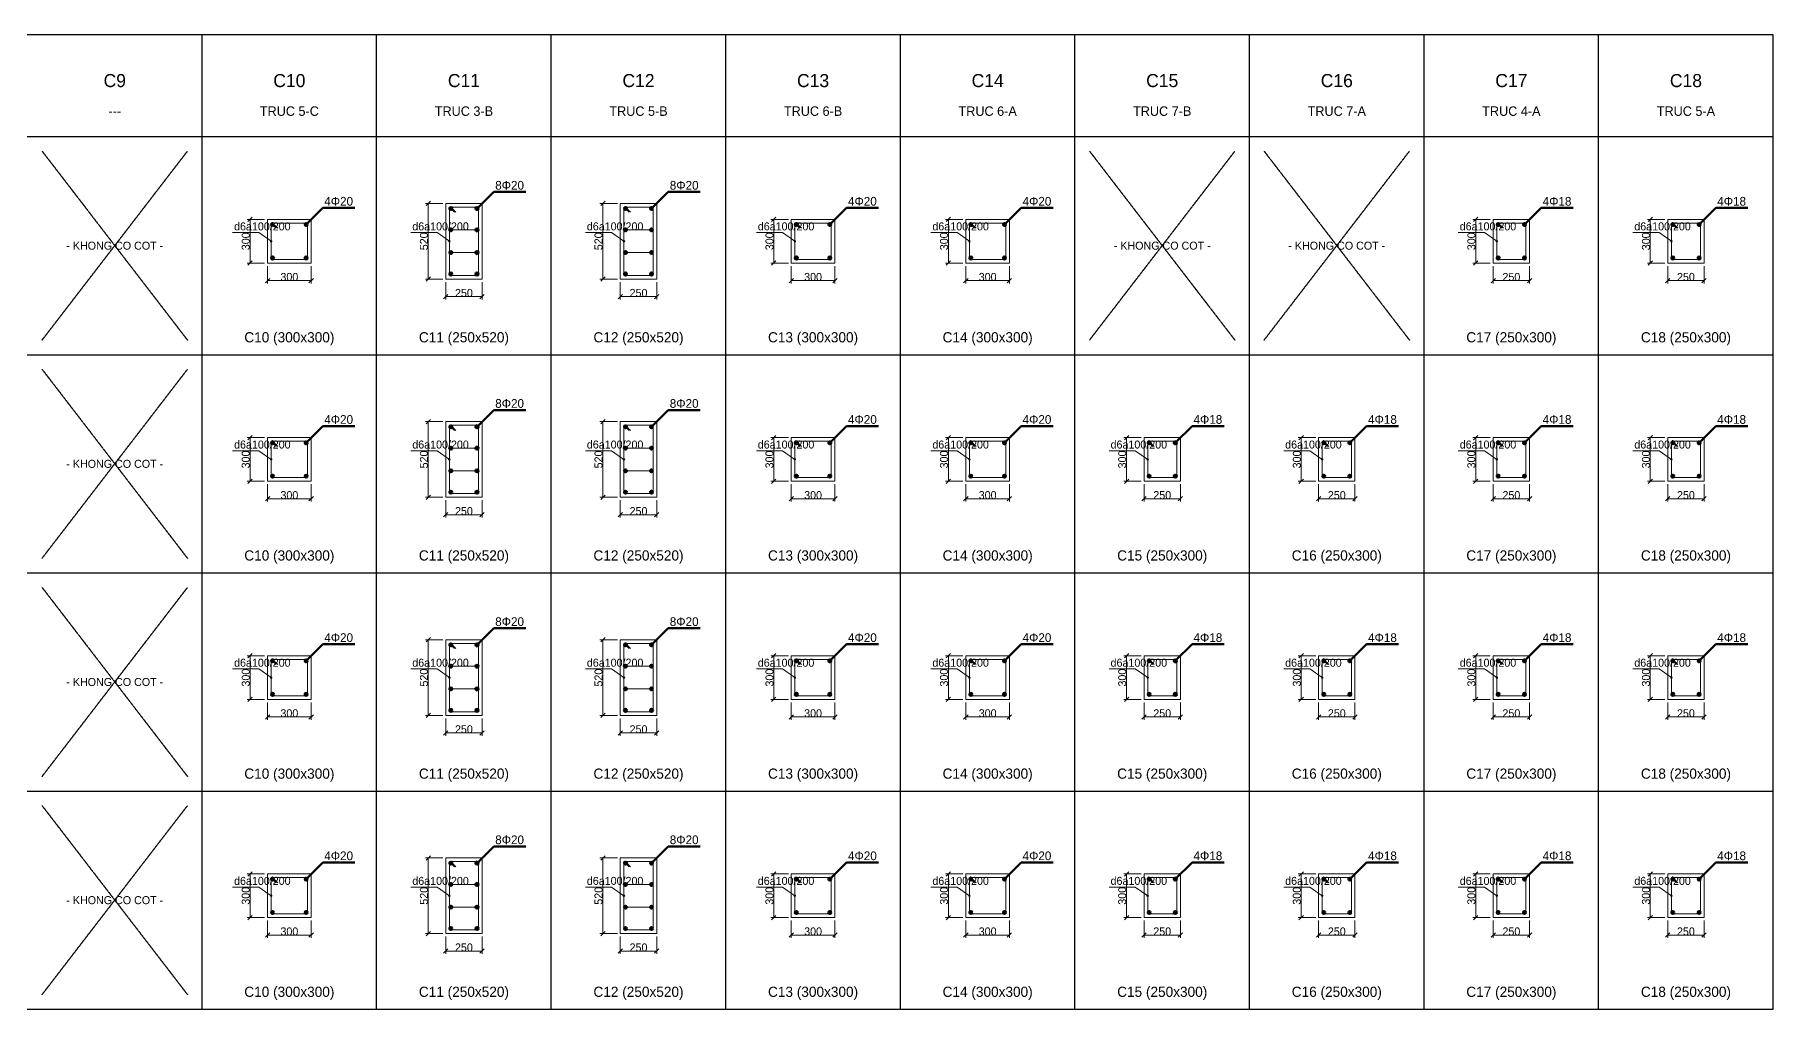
# Model space of a CAD drawing. Header units: metres. Extents: x 0 to 23200, y 0 to 7190.
# Drawn here: x 11250 to 23200, y 0 to 6700 of the extents above; entities that cross this region are included whole.
import ezdxf
from ezdxf.enums import TextEntityAlignment as Align

# ---------------------------------------------------------------- set-up
doc = ezdxf.new("R2010")
doc.units = ezdxf.units.M
doc.linetypes.add('DASHED', pattern=[1.524, 1.27, -0.254])
for name, color, linetype, lineweight in [('BE_TONG', 7, 'Continuous', 15), ('COT_DAI', 4, 'Continuous', 15), ('DIM', 3, 'Continuous', 9), ('KHUNG_GRID', 8, 'Continuous', 25), ('TEXT', 7, 'Continuous', 15), ('THEP_CHU', 1, 'Continuous', 50)]:
    doc.layers.add(name, color=color, linetype=linetype, lineweight=lineweight)

msp = doc.modelspace()

# ---------------------------------------------------------------- hatches: boundary and pattern name
at = {"layer": 'THEP_CHU'}
for points in [[(14100, 5505), (14110, 5515), (14120, 5505), (14110, 5495)], [(14280, 5505), (14290, 5515), (14300, 5505), (14290, 5495)], [(15300, 5505), (15310, 5515), (15320, 5505), (15310, 5495)], [(15480, 5505), (15490, 5515), (15500, 5505), (15490, 5495)], [(12875, 5395), (12885, 5405), (12895, 5395), (12885, 5385)], [(13105, 5395), (13115, 5405), (13125, 5395), (13115, 5385)], [(16475, 5395), (16485, 5405), (16495, 5395), (16485, 5385)], [(16705, 5395), (16715, 5405), (16725, 5395), (16715, 5385)], [(17675, 5395), (17685, 5405), (17695, 5395), (17685, 5385)], [(17905, 5395), (17915, 5405), (17925, 5395), (17915, 5385)], [(21300, 5395), (21310, 5405), (21320, 5395), (21310, 5385)], [(21480, 5395), (21490, 5405), (21500, 5395), (21490, 5385)], [(22500, 5395), (22510, 5405), (22520, 5395), (22510, 5385)], [(22680, 5395), (22690, 5405), (22700, 5395), (22690, 5385)], [(14100, 5358), (14110, 5368), (14120, 5358), (14110, 5348)], [(14280, 5358), (14290, 5368), (14300, 5358), (14290, 5348)], [(15300, 5358), (15310, 5368), (15320, 5358), (15310, 5348)], [(15480, 5358), (15490, 5368), (15500, 5358), (15490, 5348)], [(12875, 5165), (12885, 5175), (12895, 5165), (12885, 5155)], [(13105, 5165), (13115, 5175), (13125, 5165), (13115, 5155)], [(14100, 5202), (14110, 5212), (14120, 5202), (14110, 5192)], [(14280, 5202), (14290, 5212), (14300, 5202), (14290, 5192)], [(15300, 5202), (15310, 5212), (15320, 5202), (15310, 5192)], [(15480, 5202), (15490, 5212), (15500, 5202), (15490, 5192)], [(16475, 5165), (16485, 5175), (16495, 5165), (16485, 5155)], [(16705, 5165), (16715, 5175), (16725, 5165), (16715, 5155)], [(17675, 5165), (17685, 5175), (17695, 5165), (17685, 5155)], [(17905, 5165), (17915, 5175), (17925, 5165), (17915, 5155)], [(21300, 5165), (21310, 5175), (21320, 5165), (21310, 5155)], [(21480, 5165), (21490, 5175), (21500, 5165), (21490, 5155)], [(22500, 5165), (22510, 5175), (22520, 5165), (22510, 5155)], [(22680, 5165), (22690, 5175), (22700, 5165), (22690, 5155)], [(14100, 5055), (14110, 5065), (14120, 5055), (14110, 5045)], [(14280, 5055), (14290, 5065), (14300, 5055), (14290, 5045)], [(15300, 5055), (15310, 5065), (15320, 5055), (15310, 5045)], [(15480, 5055), (15490, 5065), (15500, 5055), (15490, 5045)], [(14100, 4005), (14110, 4015), (14120, 4005), (14110, 3995)], [(14280, 4005), (14290, 4015), (14300, 4005), (14290, 3995)], [(15300, 4005), (15310, 4015), (15320, 4005), (15310, 3995)], [(15480, 4005), (15490, 4015), (15500, 4005), (15490, 3995)], [(12875, 3895), (12885, 3905), (12895, 3895), (12885, 3885)], [(13105, 3895), (13115, 3905), (13125, 3895), (13115, 3885)], [(14100, 3858), (14110, 3868), (14120, 3858), (14110, 3848)], [(14280, 3858), (14290, 3868), (14300, 3858), (14290, 3848)], [(15300, 3858), (15310, 3868), (15320, 3858), (15310, 3848)], [(15480, 3858), (15490, 3868), (15500, 3858), (15490, 3848)], [(16475, 3895), (16485, 3905), (16495, 3895), (16485, 3885)], [(16705, 3895), (16715, 3905), (16725, 3895), (16715, 3885)], [(17675, 3895), (17685, 3905), (17695, 3895), (17685, 3885)], [(17905, 3895), (17915, 3905), (17925, 3895), (17915, 3885)], [(18900, 3895), (18910, 3905), (18920, 3895), (18910, 3885)], [(19080, 3895), (19090, 3905), (19100, 3895), (19090, 3885)], [(20100, 3895), (20110, 3905), (20120, 3895), (20110, 3885)], [(20280, 3895), (20290, 3905), (20300, 3895), (20290, 3885)], [(21300, 3895), (21310, 3905), (21320, 3895), (21310, 3885)], [(21480, 3895), (21490, 3905), (21500, 3895), (21490, 3885)], [(22500, 3895), (22510, 3905), (22520, 3895), (22510, 3885)], [(22680, 3895), (22690, 3905), (22700, 3895), (22690, 3885)], [(14100, 3702), (14110, 3712), (14120, 3702), (14110, 3692)], [(14280, 3702), (14290, 3712), (14300, 3702), (14290, 3692)], [(15300, 3702), (15310, 3712), (15320, 3702), (15310, 3692)], [(15480, 3702), (15490, 3712), (15500, 3702), (15490, 3692)], [(12875, 3665), (12885, 3675), (12895, 3665), (12885, 3655)], [(13105, 3665), (13115, 3675), (13125, 3665), (13115, 3655)], [(16475, 3665), (16485, 3675), (16495, 3665), (16485, 3655)], [(16705, 3665), (16715, 3675), (16725, 3665), (16715, 3655)], [(17675, 3665), (17685, 3675), (17695, 3665), (17685, 3655)], [(17905, 3665), (17915, 3675), (17925, 3665), (17915, 3655)], [(18900, 3665), (18910, 3675), (18920, 3665), (18910, 3655)], [(19080, 3665), (19090, 3675), (19100, 3665), (19090, 3655)], [(20100, 3665), (20110, 3675), (20120, 3665), (20110, 3655)], [(20280, 3665), (20290, 3675), (20300, 3665), (20290, 3655)], [(21300, 3665), (21310, 3675), (21320, 3665), (21310, 3655)], [(21480, 3665), (21490, 3675), (21500, 3665), (21490, 3655)], [(22500, 3665), (22510, 3675), (22520, 3665), (22510, 3655)], [(22680, 3665), (22690, 3675), (22700, 3665), (22690, 3655)], [(14100, 3555), (14110, 3565), (14120, 3555), (14110, 3545)], [(14280, 3555), (14290, 3565), (14300, 3555), (14290, 3545)], [(15300, 3555), (15310, 3565), (15320, 3555), (15310, 3545)], [(15480, 3555), (15490, 3565), (15500, 3555), (15490, 3545)], [(14100, 2505), (14110, 2515), (14120, 2505), (14110, 2495)], [(14280, 2505), (14290, 2515), (14300, 2505), (14290, 2495)], [(15300, 2505), (15310, 2515), (15320, 2505), (15310, 2495)], [(15480, 2505), (15490, 2515), (15500, 2505), (15490, 2495)], [(12875, 2395), (12885, 2405), (12895, 2395), (12885, 2385)], [(13105, 2395), (13115, 2405), (13125, 2395), (13115, 2385)], [(16475, 2395), (16485, 2405), (16495, 2395), (16485, 2385)], [(16705, 2395), (16715, 2405), (16725, 2395), (16715, 2385)], [(17675, 2395), (17685, 2405), (17695, 2395), (17685, 2385)], [(17905, 2395), (17915, 2405), (17925, 2395), (17915, 2385)], [(18900, 2395), (18910, 2405), (18920, 2395), (18910, 2385)], [(19080, 2395), (19090, 2405), (19100, 2395), (19090, 2385)], [(20100, 2395), (20110, 2405), (20120, 2395), (20110, 2385)], [(20280, 2395), (20290, 2405), (20300, 2395), (20290, 2385)], [(21300, 2395), (21310, 2405), (21320, 2395), (21310, 2385)], [(21480, 2395), (21490, 2405), (21500, 2395), (21490, 2385)], [(22500, 2395), (22510, 2405), (22520, 2395), (22510, 2385)], [(22680, 2395), (22690, 2405), (22700, 2395), (22690, 2385)], [(14100, 2358), (14110, 2368), (14120, 2358), (14110, 2348)], [(14280, 2358), (14290, 2368), (14300, 2358), (14290, 2348)], [(15300, 2358), (15310, 2368), (15320, 2358), (15310, 2348)], [(15480, 2358), (15490, 2368), (15500, 2358), (15490, 2348)], [(12875, 2165), (12885, 2175), (12895, 2165), (12885, 2155)], [(13105, 2165), (13115, 2175), (13125, 2165), (13115, 2155)], [(14100, 2202), (14110, 2212), (14120, 2202), (14110, 2192)], [(14280, 2202), (14290, 2212), (14300, 2202), (14290, 2192)], [(15300, 2202), (15310, 2212), (15320, 2202), (15310, 2192)], [(15480, 2202), (15490, 2212), (15500, 2202), (15490, 2192)], [(16475, 2165), (16485, 2175), (16495, 2165), (16485, 2155)], [(16705, 2165), (16715, 2175), (16725, 2165), (16715, 2155)], [(17675, 2165), (17685, 2175), (17695, 2165), (17685, 2155)], [(17905, 2165), (17915, 2175), (17925, 2165), (17915, 2155)], [(18900, 2165), (18910, 2175), (18920, 2165), (18910, 2155)], [(19080, 2165), (19090, 2175), (19100, 2165), (19090, 2155)], [(20100, 2165), (20110, 2175), (20120, 2165), (20110, 2155)], [(20280, 2165), (20290, 2175), (20300, 2165), (20290, 2155)], [(21300, 2165), (21310, 2175), (21320, 2165), (21310, 2155)], [(21480, 2165), (21490, 2175), (21500, 2165), (21490, 2155)], [(22500, 2165), (22510, 2175), (22520, 2165), (22510, 2155)], [(22680, 2165), (22690, 2175), (22700, 2165), (22690, 2155)], [(14100, 2055), (14110, 2065), (14120, 2055), (14110, 2045)], [(14280, 2055), (14290, 2065), (14300, 2055), (14290, 2045)], [(15300, 2055), (15310, 2065), (15320, 2055), (15310, 2045)], [(15480, 2055), (15490, 2065), (15500, 2055), (15490, 2045)], [(14100, 1005), (14110, 1015), (14120, 1005), (14110, 995)], [(14280, 1005), (14290, 1015), (14300, 1005), (14290, 995)], [(15300, 1005), (15310, 1015), (15320, 1005), (15310, 995)], [(15480, 1005), (15490, 1015), (15500, 1005), (15490, 995)], [(12875, 895), (12885, 905), (12895, 895), (12885, 885)], [(13105, 895), (13115, 905), (13125, 895), (13115, 885)], [(14100, 858), (14110, 868), (14120, 858), (14110, 848)], [(14280, 858), (14290, 868), (14300, 858), (14290, 848)], [(15300, 858), (15310, 868), (15320, 858), (15310, 848)], [(15480, 858), (15490, 868), (15500, 858), (15490, 848)], [(16475, 895), (16485, 905), (16495, 895), (16485, 885)], [(16705, 895), (16715, 905), (16725, 895), (16715, 885)], [(17675, 895), (17685, 905), (17695, 895), (17685, 885)], [(17905, 895), (17915, 905), (17925, 895), (17915, 885)], [(18900, 895), (18910, 905), (18920, 895), (18910, 885)], [(19080, 895), (19090, 905), (19100, 895), (19090, 885)], [(20100, 895), (20110, 905), (20120, 895), (20110, 885)], [(20280, 895), (20290, 905), (20300, 895), (20290, 885)], [(21300, 895), (21310, 905), (21320, 895), (21310, 885)], [(21480, 895), (21490, 905), (21500, 895), (21490, 885)], [(22500, 895), (22510, 905), (22520, 895), (22510, 885)], [(22680, 895), (22690, 905), (22700, 895), (22690, 885)], [(12875, 665), (12885, 675), (12895, 665), (12885, 655)], [(13105, 665), (13115, 675), (13125, 665), (13115, 655)], [(14100, 702), (14110, 712), (14120, 702), (14110, 692)], [(14280, 702), (14290, 712), (14300, 702), (14290, 692)], [(15300, 702), (15310, 712), (15320, 702), (15310, 692)], [(15480, 702), (15490, 712), (15500, 702), (15490, 692)], [(16475, 665), (16485, 675), (16495, 665), (16485, 655)], [(16705, 665), (16715, 675), (16725, 665), (16715, 655)], [(17675, 665), (17685, 675), (17695, 665), (17685, 655)], [(17905, 665), (17915, 675), (17925, 665), (17915, 655)], [(18900, 665), (18910, 675), (18920, 665), (18910, 655)], [(19080, 665), (19090, 675), (19100, 665), (19090, 655)], [(20100, 665), (20110, 675), (20120, 665), (20110, 655)], [(20280, 665), (20290, 675), (20300, 665), (20290, 655)], [(21300, 665), (21310, 675), (21320, 665), (21310, 655)], [(21480, 665), (21490, 675), (21500, 665), (21490, 655)], [(22500, 665), (22510, 675), (22520, 665), (22510, 655)], [(22680, 665), (22690, 675), (22700, 665), (22690, 655)], [(14100, 555), (14110, 565), (14120, 555), (14110, 545)], [(14280, 555), (14290, 565), (14300, 555), (14290, 545)], [(15300, 555), (15310, 565), (15320, 555), (15310, 545)], [(15480, 555), (15490, 565), (15500, 555), (15490, 545)]]:
    msp.add_hatch(color=1, dxfattribs=at).paths.add_polyline_path(points)

# ---------------------------------------------------------------- linework, layer by layer
at = {"layer": 'BE_TONG'}
for points in [[(14075, 5020), (14325, 5020), (14325, 5540), (14075, 5540), (14075, 5020)], [(15275, 5020), (15525, 5020), (15525, 5540), (15275, 5540), (15275, 5020)], [(12850, 5130), (13150, 5130), (13150, 5430), (12850, 5430), (12850, 5130)], [(16450, 5130), (16750, 5130), (16750, 5430), (16450, 5430), (16450, 5130)], [(17650, 5130), (17950, 5130), (17950, 5430), (17650, 5430), (17650, 5130)], [(21275, 5130), (21525, 5130), (21525, 5430), (21275, 5430), (21275, 5130)], [(22475, 5130), (22725, 5130), (22725, 5430), (22475, 5430), (22475, 5130)], [(14075, 3520), (14325, 3520), (14325, 4040), (14075, 4040), (14075, 3520)], [(15275, 3520), (15525, 3520), (15525, 4040), (15275, 4040), (15275, 3520)], [(12850, 3630), (13150, 3630), (13150, 3930), (12850, 3930), (12850, 3630)], [(16450, 3630), (16750, 3630), (16750, 3930), (16450, 3930), (16450, 3630)], [(17650, 3630), (17950, 3630), (17950, 3930), (17650, 3930), (17650, 3630)], [(18875, 3630), (19125, 3630), (19125, 3930), (18875, 3930), (18875, 3630)], [(20075, 3630), (20325, 3630), (20325, 3930), (20075, 3930), (20075, 3630)], [(21275, 3630), (21525, 3630), (21525, 3930), (21275, 3930), (21275, 3630)], [(22475, 3630), (22725, 3630), (22725, 3930), (22475, 3930), (22475, 3630)], [(14075, 2020), (14325, 2020), (14325, 2540), (14075, 2540), (14075, 2020)], [(15275, 2020), (15525, 2020), (15525, 2540), (15275, 2540), (15275, 2020)], [(12850, 2130), (13150, 2130), (13150, 2430), (12850, 2430), (12850, 2130)], [(16450, 2130), (16750, 2130), (16750, 2430), (16450, 2430), (16450, 2130)], [(17650, 2130), (17950, 2130), (17950, 2430), (17650, 2430), (17650, 2130)], [(18875, 2130), (19125, 2130), (19125, 2430), (18875, 2430), (18875, 2130)], [(20075, 2130), (20325, 2130), (20325, 2430), (20075, 2430), (20075, 2130)], [(21275, 2130), (21525, 2130), (21525, 2430), (21275, 2430), (21275, 2130)], [(22475, 2130), (22725, 2130), (22725, 2430), (22475, 2430), (22475, 2130)], [(14075, 520), (14325, 520), (14325, 1040), (14075, 1040), (14075, 520)], [(15275, 520), (15525, 520), (15525, 1040), (15275, 1040), (15275, 520)], [(12850, 630), (13150, 630), (13150, 930), (12850, 930), (12850, 630)], [(16450, 630), (16750, 630), (16750, 930), (16450, 930), (16450, 630)], [(17650, 630), (17950, 630), (17950, 930), (17650, 930), (17650, 630)], [(18875, 630), (19125, 630), (19125, 930), (18875, 930), (18875, 630)], [(20075, 630), (20325, 630), (20325, 930), (20075, 930), (20075, 630)], [(21275, 630), (21525, 630), (21525, 930), (21275, 930), (21275, 630)], [(22475, 630), (22725, 630), (22725, 930), (22475, 930), (22475, 630)]]:
    msp.add_lwpolyline(points, dxfattribs=at)
at = {"layer": 'COT_DAI'}
for p, q in [((14100, 5515), (14135, 5480)), ((14110, 5515), (14145, 5480)), ((15300, 5515), (15335, 5480)), ((15310, 5515), (15345, 5480)), ((12875, 5405), (12910, 5370)), ((12885, 5405), (12920, 5370)), ((16475, 5405), (16510, 5370)), ((16485, 5405), (16520, 5370)), ((17675, 5405), (17710, 5370)), ((17685, 5405), (17720, 5370)), ((21300, 5405), (21335, 5370)), ((21310, 5405), (21345, 5370)), ((22500, 5405), (22535, 5370)), ((22510, 5405), (22545, 5370)), ((12790, 5340), (12610, 5340)), ((12875, 5280), (12790, 5340)), ((14015, 5340), (13835, 5340)), ((14100, 5280), (14015, 5340)), ((14100, 5358), (14300, 5358)), ((15215, 5340), (15035, 5340)), ((15300, 5280), (15215, 5340)), ((15300, 5358), (15500, 5358)), ((16390, 5340), (16210, 5340)), ((16475, 5280), (16390, 5340)), ((17590, 5340), (17410, 5340)), ((17675, 5280), (17590, 5340)), ((21215, 5340), (21035, 5340)), ((21300, 5280), (21215, 5340)), ((22415, 5340), (22235, 5340)), ((22500, 5280), (22415, 5340)), ((14100, 5202), (14300, 5202)), ((15300, 5202), (15500, 5202)), ((14100, 4015), (14135, 3980)), ((14110, 4015), (14145, 3980)), ((15300, 4015), (15335, 3980)), ((15310, 4015), (15345, 3980)), ((12790, 3840), (12610, 3840)), ((12875, 3780), (12790, 3840)), ((12875, 3905), (12910, 3870)), ((12885, 3905), (12920, 3870)), ((14015, 3840), (13835, 3840)), ((14100, 3780), (14015, 3840)), ((14100, 3858), (14300, 3858)), ((15215, 3840), (15035, 3840)), ((15300, 3780), (15215, 3840)), ((15300, 3858), (15500, 3858)), ((16390, 3840), (16210, 3840)), ((16475, 3780), (16390, 3840)), ((16475, 3905), (16510, 3870)), ((16485, 3905), (16520, 3870)), ((17590, 3840), (17410, 3840)), ((17675, 3780), (17590, 3840)), ((17675, 3905), (17710, 3870)), ((17685, 3905), (17720, 3870)), ((18815, 3840), (18635, 3840)), ((18900, 3780), (18815, 3840)), ((18900, 3905), (18935, 3870)), ((18910, 3905), (18945, 3870)), ((20015, 3840), (19835, 3840)), ((20100, 3780), (20015, 3840)), ((20100, 3905), (20135, 3870)), ((20110, 3905), (20145, 3870)), ((21215, 3840), (21035, 3840)), ((21300, 3780), (21215, 3840)), ((21300, 3905), (21335, 3870)), ((21310, 3905), (21345, 3870)), ((22415, 3840), (22235, 3840)), ((22500, 3780), (22415, 3840)), ((22500, 3905), (22535, 3870)), ((22510, 3905), (22545, 3870)), ((14100, 3702), (14300, 3702)), ((15300, 3702), (15500, 3702)), ((14100, 2515), (14135, 2480)), ((14110, 2515), (14145, 2480)), ((15300, 2515), (15335, 2480)), ((15310, 2515), (15345, 2480)), ((12875, 2405), (12910, 2370)), ((12885, 2405), (12920, 2370)), ((16475, 2405), (16510, 2370)), ((16485, 2405), (16520, 2370)), ((17675, 2405), (17710, 2370)), ((17685, 2405), (17720, 2370)), ((18900, 2405), (18935, 2370)), ((18910, 2405), (18945, 2370)), ((20100, 2405), (20135, 2370)), ((20110, 2405), (20145, 2370)), ((21300, 2405), (21335, 2370)), ((21310, 2405), (21345, 2370)), ((22500, 2405), (22535, 2370)), ((22510, 2405), (22545, 2370)), ((12790, 2340), (12610, 2340)), ((12875, 2280), (12790, 2340)), ((14015, 2340), (13835, 2340)), ((14100, 2280), (14015, 2340)), ((14100, 2358), (14300, 2358)), ((15215, 2340), (15035, 2340)), ((15300, 2280), (15215, 2340)), ((15300, 2358), (15500, 2358)), ((16390, 2340), (16210, 2340)), ((16475, 2280), (16390, 2340)), ((17590, 2340), (17410, 2340)), ((17675, 2280), (17590, 2340)), ((18815, 2340), (18635, 2340)), ((18900, 2280), (18815, 2340)), ((20015, 2340), (19835, 2340)), ((20100, 2280), (20015, 2340)), ((21215, 2340), (21035, 2340)), ((21300, 2280), (21215, 2340)), ((22415, 2340), (22235, 2340)), ((22500, 2280), (22415, 2340)), ((14100, 2202), (14300, 2202)), ((15300, 2202), (15500, 2202)), ((14100, 1015), (14135, 980)), ((14110, 1015), (14145, 980)), ((15300, 1015), (15335, 980)), ((15310, 1015), (15345, 980)), ((12790, 840), (12610, 840)), ((12875, 780), (12790, 840)), ((12875, 905), (12910, 870)), ((12885, 905), (12920, 870)), ((14015, 840), (13835, 840)), ((14100, 780), (14015, 840)), ((14100, 858), (14300, 858)), ((15215, 840), (15035, 840)), ((15300, 780), (15215, 840)), ((15300, 858), (15500, 858)), ((16390, 840), (16210, 840)), ((16475, 780), (16390, 840)), ((16475, 905), (16510, 870)), ((16485, 905), (16520, 870)), ((17590, 840), (17410, 840)), ((17675, 780), (17590, 840)), ((17675, 905), (17710, 870)), ((17685, 905), (17720, 870)), ((18815, 840), (18635, 840)), ((18900, 780), (18815, 840)), ((18900, 905), (18935, 870)), ((18910, 905), (18945, 870)), ((20015, 840), (19835, 840)), ((20100, 780), (20015, 840)), ((20100, 905), (20135, 870)), ((20110, 905), (20145, 870)), ((21215, 840), (21035, 840)), ((21300, 780), (21215, 840)), ((21300, 905), (21335, 870)), ((21310, 905), (21345, 870)), ((22415, 840), (22235, 840)), ((22500, 780), (22415, 840)), ((22500, 905), (22535, 870)), ((22510, 905), (22545, 870)), ((14100, 702), (14300, 702)), ((15300, 702), (15500, 702))]:
    msp.add_line(p, q, dxfattribs=at)
for points in [[(14100, 5045), (14300, 5045), (14300, 5515), (14100, 5515), (14100, 5045)], [(15300, 5045), (15500, 5045), (15500, 5515), (15300, 5515), (15300, 5045)], [(12875, 5155), (13125, 5155), (13125, 5405), (12875, 5405), (12875, 5155)], [(16475, 5155), (16725, 5155), (16725, 5405), (16475, 5405), (16475, 5155)], [(17675, 5155), (17925, 5155), (17925, 5405), (17675, 5405), (17675, 5155)], [(21300, 5155), (21500, 5155), (21500, 5405), (21300, 5405), (21300, 5155)], [(22500, 5155), (22700, 5155), (22700, 5405), (22500, 5405), (22500, 5155)], [(14100, 3545), (14300, 3545), (14300, 4015), (14100, 4015), (14100, 3545)], [(15300, 3545), (15500, 3545), (15500, 4015), (15300, 4015), (15300, 3545)], [(12875, 3655), (13125, 3655), (13125, 3905), (12875, 3905), (12875, 3655)], [(16475, 3655), (16725, 3655), (16725, 3905), (16475, 3905), (16475, 3655)], [(17675, 3655), (17925, 3655), (17925, 3905), (17675, 3905), (17675, 3655)], [(18900, 3655), (19100, 3655), (19100, 3905), (18900, 3905), (18900, 3655)], [(20100, 3655), (20300, 3655), (20300, 3905), (20100, 3905), (20100, 3655)], [(21300, 3655), (21500, 3655), (21500, 3905), (21300, 3905), (21300, 3655)], [(22500, 3655), (22700, 3655), (22700, 3905), (22500, 3905), (22500, 3655)], [(14100, 2045), (14300, 2045), (14300, 2515), (14100, 2515), (14100, 2045)], [(15300, 2045), (15500, 2045), (15500, 2515), (15300, 2515), (15300, 2045)], [(12875, 2155), (13125, 2155), (13125, 2405), (12875, 2405), (12875, 2155)], [(16475, 2155), (16725, 2155), (16725, 2405), (16475, 2405), (16475, 2155)], [(17675, 2155), (17925, 2155), (17925, 2405), (17675, 2405), (17675, 2155)], [(18900, 2155), (19100, 2155), (19100, 2405), (18900, 2405), (18900, 2155)], [(20100, 2155), (20300, 2155), (20300, 2405), (20100, 2405), (20100, 2155)], [(21300, 2155), (21500, 2155), (21500, 2405), (21300, 2405), (21300, 2155)], [(22500, 2155), (22700, 2155), (22700, 2405), (22500, 2405), (22500, 2155)], [(14100, 545), (14300, 545), (14300, 1015), (14100, 1015), (14100, 545)], [(15300, 545), (15500, 545), (15500, 1015), (15300, 1015), (15300, 545)], [(12875, 655), (13125, 655), (13125, 905), (12875, 905), (12875, 655)], [(16475, 655), (16725, 655), (16725, 905), (16475, 905), (16475, 655)], [(17675, 655), (17925, 655), (17925, 905), (17675, 905), (17675, 655)], [(18900, 655), (19100, 655), (19100, 905), (18900, 905), (18900, 655)], [(20100, 655), (20300, 655), (20300, 905), (20100, 905), (20100, 655)], [(21300, 655), (21500, 655), (21500, 905), (21300, 905), (21300, 655)], [(22500, 655), (22700, 655), (22700, 905), (22500, 905), (22500, 655)]]:
    msp.add_lwpolyline(points, dxfattribs=at)
for centre in [(12875, 5280), (14100, 5280), (15300, 5280), (16475, 5280), (17675, 5280), (21300, 5280), (22500, 5280), (12875, 3780), (14100, 3780), (15300, 3780), (16475, 3780), (17675, 3780), (18900, 3780), (20100, 3780), (21300, 3780), (22500, 3780), (12875, 2280), (14100, 2280), (15300, 2280), (16475, 2280), (17675, 2280), (18900, 2280), (20100, 2280), (21300, 2280), (22500, 2280), (12875, 780), (14100, 780), (15300, 780), (16475, 780), (17675, 780), (18900, 780), (20100, 780), (21300, 780), (22500, 780)]:
    msp.add_circle(centre, 5, dxfattribs=at)
at = {"layer": 'DIM'}
for p, q in [((14055, 5540), (13935, 5540)), ((13940, 5525), (13970, 5555)), ((13955, 5020), (13955, 5540)), ((15255, 5540), (15135, 5540)), ((15140, 5525), (15170, 5555)), ((15155, 5020), (15155, 5540)), ((12830, 5430), (12710, 5430)), ((12715, 5415), (12745, 5445)), ((12730, 5130), (12730, 5430)), ((16430, 5430), (16310, 5430)), ((16315, 5415), (16345, 5445)), ((16330, 5130), (16330, 5430)), ((17630, 5430), (17510, 5430)), ((17515, 5415), (17545, 5445)), ((17530, 5130), (17530, 5430)), ((21255, 5430), (21135, 5430)), ((21140, 5415), (21170, 5445)), ((21155, 5130), (21155, 5430)), ((22455, 5430), (22335, 5430)), ((22340, 5415), (22370, 5445)), ((22355, 5130), (22355, 5430)), ((12715, 5115), (12745, 5145)), ((16315, 5115), (16345, 5145)), ((17515, 5115), (17545, 5145)), ((21140, 5115), (21170, 5145)), ((22340, 5115), (22370, 5145)), ((12830, 5130), (12710, 5130)), ((12835, 4995), (12865, 5025)), ((12850, 5110), (12850, 4990)), ((13135, 4995), (13165, 5025)), ((13150, 5110), (13150, 4990)), ((14055, 5020), (13935, 5020)), ((13940, 5005), (13970, 5035)), ((15255, 5020), (15135, 5020)), ((15140, 5005), (15170, 5035)), ((16430, 5130), (16310, 5130)), ((16435, 4995), (16465, 5025)), ((16450, 5110), (16450, 4990)), ((16735, 4995), (16765, 5025)), ((16750, 5110), (16750, 4990)), ((17630, 5130), (17510, 5130)), ((17635, 4995), (17665, 5025)), ((17650, 5110), (17650, 4990)), ((17935, 4995), (17965, 5025)), ((17950, 5110), (17950, 4990)), ((21255, 5130), (21135, 5130)), ((21260, 4995), (21290, 5025)), ((21275, 5110), (21275, 4990)), ((21510, 4995), (21540, 5025)), ((21525, 5110), (21525, 4990)), ((22455, 5130), (22335, 5130)), ((22460, 4995), (22490, 5025)), ((22475, 5110), (22475, 4990)), ((22710, 4995), (22740, 5025)), ((22725, 5110), (22725, 4990)), ((12850, 5010), (13150, 5010)), ((14060, 4885), (14090, 4915)), ((14075, 5000), (14075, 4880)), ((14075, 4900), (14325, 4900)), ((14310, 4885), (14340, 4915)), ((14325, 5000), (14325, 4880)), ((15260, 4885), (15290, 4915)), ((15275, 5000), (15275, 4880)), ((15275, 4900), (15525, 4900)), ((15510, 4885), (15540, 4915)), ((15525, 5000), (15525, 4880)), ((16450, 5010), (16750, 5010)), ((17650, 5010), (17950, 5010)), ((21275, 5010), (21525, 5010)), ((22475, 5010), (22725, 5010)), ((12715, 3915), (12745, 3945)), ((14055, 4040), (13935, 4040)), ((13940, 4025), (13970, 4055)), ((13955, 3520), (13955, 4040)), ((15255, 4040), (15135, 4040)), ((15140, 4025), (15170, 4055)), ((15155, 3520), (15155, 4040)), ((16315, 3915), (16345, 3945)), ((17515, 3915), (17545, 3945)), ((18740, 3915), (18770, 3945)), ((19940, 3915), (19970, 3945)), ((21140, 3915), (21170, 3945)), ((22340, 3915), (22370, 3945)), ((12830, 3930), (12710, 3930)), ((12730, 3630), (12730, 3930)), ((16430, 3930), (16310, 3930)), ((16330, 3630), (16330, 3930)), ((17630, 3930), (17510, 3930)), ((17530, 3630), (17530, 3930)), ((18855, 3930), (18735, 3930)), ((18755, 3630), (18755, 3930)), ((20055, 3930), (19935, 3930)), ((19955, 3630), (19955, 3930)), ((21255, 3930), (21135, 3930)), ((21155, 3630), (21155, 3930)), ((22455, 3930), (22335, 3930)), ((22355, 3630), (22355, 3930)), ((12830, 3630), (12710, 3630)), ((12715, 3615), (12745, 3645)), ((12850, 3610), (12850, 3490)), ((13150, 3610), (13150, 3490)), ((16430, 3630), (16310, 3630)), ((16315, 3615), (16345, 3645)), ((16450, 3610), (16450, 3490)), ((16750, 3610), (16750, 3490)), ((17630, 3630), (17510, 3630)), ((17515, 3615), (17545, 3645)), ((17650, 3610), (17650, 3490)), ((17950, 3610), (17950, 3490)), ((18855, 3630), (18735, 3630)), ((18740, 3615), (18770, 3645)), ((18875, 3610), (18875, 3490)), ((19125, 3610), (19125, 3490)), ((20055, 3630), (19935, 3630)), ((19940, 3615), (19970, 3645)), ((20075, 3610), (20075, 3490)), ((20325, 3610), (20325, 3490)), ((21255, 3630), (21135, 3630)), ((21140, 3615), (21170, 3645)), ((21275, 3610), (21275, 3490)), ((21525, 3610), (21525, 3490)), ((22455, 3630), (22335, 3630)), ((22340, 3615), (22370, 3645)), ((22475, 3610), (22475, 3490)), ((22725, 3610), (22725, 3490)), ((12835, 3495), (12865, 3525)), ((12850, 3510), (13150, 3510)), ((13135, 3495), (13165, 3525)), ((14055, 3520), (13935, 3520)), ((13940, 3505), (13970, 3535)), ((14075, 3500), (14075, 3380)), ((14325, 3500), (14325, 3380)), ((15255, 3520), (15135, 3520)), ((15140, 3505), (15170, 3535)), ((15275, 3500), (15275, 3380)), ((15525, 3500), (15525, 3380)), ((16435, 3495), (16465, 3525)), ((16450, 3510), (16750, 3510)), ((16735, 3495), (16765, 3525)), ((17635, 3495), (17665, 3525)), ((17650, 3510), (17950, 3510)), ((17935, 3495), (17965, 3525)), ((18860, 3495), (18890, 3525)), ((18875, 3510), (19125, 3510)), ((19110, 3495), (19140, 3525)), ((20060, 3495), (20090, 3525)), ((20075, 3510), (20325, 3510)), ((20310, 3495), (20340, 3525)), ((21260, 3495), (21290, 3525)), ((21275, 3510), (21525, 3510)), ((21510, 3495), (21540, 3525)), ((22460, 3495), (22490, 3525)), ((22475, 3510), (22725, 3510)), ((22710, 3495), (22740, 3525)), ((14060, 3385), (14090, 3415)), ((14075, 3400), (14325, 3400)), ((14310, 3385), (14340, 3415)), ((15260, 3385), (15290, 3415)), ((15275, 3400), (15525, 3400)), ((15510, 3385), (15540, 3415)), ((14055, 2540), (13935, 2540)), ((13940, 2525), (13970, 2555)), ((13955, 2020), (13955, 2540)), ((15255, 2540), (15135, 2540)), ((15140, 2525), (15170, 2555)), ((15155, 2020), (15155, 2540)), ((12830, 2430), (12710, 2430)), ((12715, 2415), (12745, 2445)), ((12730, 2130), (12730, 2430)), ((16430, 2430), (16310, 2430)), ((16315, 2415), (16345, 2445)), ((16330, 2130), (16330, 2430)), ((17630, 2430), (17510, 2430)), ((17515, 2415), (17545, 2445)), ((17530, 2130), (17530, 2430)), ((18855, 2430), (18735, 2430)), ((18740, 2415), (18770, 2445)), ((18755, 2130), (18755, 2430)), ((20055, 2430), (19935, 2430)), ((19940, 2415), (19970, 2445)), ((19955, 2130), (19955, 2430)), ((21255, 2430), (21135, 2430)), ((21140, 2415), (21170, 2445)), ((21155, 2130), (21155, 2430)), ((22455, 2430), (22335, 2430)), ((22340, 2415), (22370, 2445)), ((22355, 2130), (22355, 2430)), ((12830, 2130), (12710, 2130)), ((12715, 2115), (12745, 2145)), ((12850, 2110), (12850, 1990)), ((13150, 2110), (13150, 1990)), ((13940, 2005), (13970, 2035)), ((15140, 2005), (15170, 2035)), ((16430, 2130), (16310, 2130)), ((16315, 2115), (16345, 2145)), ((16450, 2110), (16450, 1990)), ((16750, 2110), (16750, 1990)), ((17630, 2130), (17510, 2130)), ((17515, 2115), (17545, 2145)), ((17650, 2110), (17650, 1990)), ((17950, 2110), (17950, 1990)), ((18855, 2130), (18735, 2130)), ((18740, 2115), (18770, 2145)), ((18875, 2110), (18875, 1990)), ((19125, 2110), (19125, 1990)), ((20055, 2130), (19935, 2130)), ((19940, 2115), (19970, 2145)), ((20075, 2110), (20075, 1990)), ((20325, 2110), (20325, 1990)), ((21255, 2130), (21135, 2130)), ((21140, 2115), (21170, 2145)), ((21275, 2110), (21275, 1990)), ((21525, 2110), (21525, 1990)), ((22455, 2130), (22335, 2130)), ((22340, 2115), (22370, 2145)), ((22475, 2110), (22475, 1990)), ((22725, 2110), (22725, 1990)), ((12835, 1995), (12865, 2025)), ((12850, 2010), (13150, 2010)), ((13135, 1995), (13165, 2025)), ((14055, 2020), (13935, 2020)), ((14060, 1885), (14090, 1915)), ((14075, 2000), (14075, 1880)), ((14310, 1885), (14340, 1915)), ((14325, 2000), (14325, 1880)), ((15255, 2020), (15135, 2020)), ((15260, 1885), (15290, 1915)), ((15275, 2000), (15275, 1880)), ((15510, 1885), (15540, 1915)), ((15525, 2000), (15525, 1880)), ((16435, 1995), (16465, 2025)), ((16450, 2010), (16750, 2010)), ((16735, 1995), (16765, 2025)), ((17635, 1995), (17665, 2025)), ((17650, 2010), (17950, 2010)), ((17935, 1995), (17965, 2025)), ((18860, 1995), (18890, 2025)), ((18875, 2010), (19125, 2010)), ((19110, 1995), (19140, 2025)), ((20060, 1995), (20090, 2025)), ((20075, 2010), (20325, 2010)), ((20310, 1995), (20340, 2025)), ((21260, 1995), (21290, 2025)), ((21275, 2010), (21525, 2010)), ((21510, 1995), (21540, 2025)), ((22460, 1995), (22490, 2025)), ((22475, 2010), (22725, 2010)), ((22710, 1995), (22740, 2025)), ((14075, 1900), (14325, 1900)), ((15275, 1900), (15525, 1900)), ((14055, 1040), (13935, 1040)), ((13940, 1025), (13970, 1055)), ((13955, 520), (13955, 1040)), ((15255, 1040), (15135, 1040)), ((15140, 1025), (15170, 1055)), ((15155, 520), (15155, 1040)), ((12830, 930), (12710, 930)), ((12715, 915), (12745, 945)), ((12730, 630), (12730, 930)), ((16430, 930), (16310, 930)), ((16315, 915), (16345, 945)), ((16330, 630), (16330, 930)), ((17630, 930), (17510, 930)), ((17515, 915), (17545, 945)), ((17530, 630), (17530, 930)), ((18855, 930), (18735, 930)), ((18740, 915), (18770, 945)), ((18755, 630), (18755, 930)), ((20055, 930), (19935, 930)), ((19940, 915), (19970, 945)), ((19955, 630), (19955, 930)), ((21255, 930), (21135, 930)), ((21140, 915), (21170, 945)), ((21155, 630), (21155, 930)), ((22455, 930), (22335, 930)), ((22340, 915), (22370, 945)), ((22355, 630), (22355, 930)), ((12830, 630), (12710, 630)), ((12715, 615), (12745, 645)), ((12850, 610), (12850, 490)), ((13150, 610), (13150, 490)), ((16430, 630), (16310, 630)), ((16315, 615), (16345, 645)), ((16450, 610), (16450, 490)), ((16750, 610), (16750, 490)), ((17630, 630), (17510, 630)), ((17515, 615), (17545, 645)), ((17650, 610), (17650, 490)), ((17950, 610), (17950, 490)), ((18855, 630), (18735, 630)), ((18740, 615), (18770, 645)), ((18875, 610), (18875, 490)), ((19125, 610), (19125, 490)), ((20055, 630), (19935, 630)), ((19940, 615), (19970, 645)), ((20075, 610), (20075, 490)), ((20325, 610), (20325, 490)), ((21255, 630), (21135, 630)), ((21140, 615), (21170, 645)), ((21275, 610), (21275, 490)), ((21525, 610), (21525, 490)), ((22455, 630), (22335, 630)), ((22340, 615), (22370, 645)), ((22475, 610), (22475, 490)), ((22725, 610), (22725, 490)), ((12835, 495), (12865, 525)), ((12850, 510), (13150, 510)), ((13135, 495), (13165, 525)), ((14055, 520), (13935, 520)), ((13940, 505), (13970, 535)), ((14075, 500), (14075, 380)), ((14325, 500), (14325, 380)), ((15255, 520), (15135, 520)), ((15140, 505), (15170, 535)), ((15275, 500), (15275, 380)), ((15525, 500), (15525, 380)), ((16435, 495), (16465, 525)), ((16450, 510), (16750, 510)), ((16735, 495), (16765, 525)), ((17635, 495), (17665, 525)), ((17650, 510), (17950, 510)), ((17935, 495), (17965, 525)), ((18860, 495), (18890, 525)), ((18875, 510), (19125, 510)), ((19110, 495), (19140, 525)), ((20060, 495), (20090, 525)), ((20075, 510), (20325, 510)), ((20310, 495), (20340, 525)), ((21260, 495), (21290, 525)), ((21275, 510), (21525, 510)), ((21510, 495), (21540, 525)), ((22460, 495), (22490, 525)), ((22475, 510), (22725, 510)), ((22710, 495), (22740, 525)), ((14060, 385), (14090, 415)), ((14075, 400), (14325, 400)), ((14310, 385), (14340, 415)), ((15260, 385), (15290, 415)), ((15275, 400), (15525, 400)), ((15510, 385), (15540, 415))]:
    msp.add_line(p, q, dxfattribs=at)
at = {"layer": 'KHUNG_GRID'}
for p, q in [((12400, 0), (12400, 6700)), ((13600, 0), (13600, 6700)), ((14800, 0), (14800, 6700)), ((16000, 0), (16000, 6700)), ((17200, 0), (17200, 6700)), ((18400, 0), (18400, 6700)), ((19600, 0), (19600, 6700)), ((20800, 0), (20800, 6700)), ((22000, 0), (22000, 6700)), ((0, 6000), (23200, 6000)), ((0, 4500), (23200, 4500)), ((0, 3000), (23200, 3000)), ((0, 1500), (23200, 1500))]:
    msp.add_line(p, q, dxfattribs=at)
at = {"layer": 'KHUNG_GRID', "linetype": 'DASHED'}
for p, q in [((11300, 4600), (12300, 5900)), ((11300, 5900), (12300, 4600)), ((18500, 4600), (19500, 5900)), ((18500, 5900), (19500, 4600)), ((19700, 4600), (20700, 5900)), ((19700, 5900), (20700, 4600)), ((11300, 3100), (12300, 4400)), ((11300, 4400), (12300, 3100)), ((11300, 1600), (12300, 2900)), ((11300, 2900), (12300, 1600)), ((11300, 100), (12300, 1400)), ((11300, 1400), (12300, 100))]:
    msp.add_line(p, q, dxfattribs=at)
at = {"layer": 'KHUNG_GRID'}
msp.add_lwpolyline([(0, 0), (23200, 0), (23200, 6700), (0, 6700), (0, 0)], dxfattribs=at)
at = {"layer": 'THEP_CHU'}
for p, q in [((14290, 5505), (14405, 5620)), ((14405, 5620), (14625, 5620)), ((15490, 5505), (15605, 5620)), ((15605, 5620), (15825, 5620)), ((13115, 5395), (13230, 5510)), ((13230, 5510), (13450, 5510)), ((16715, 5395), (16830, 5510)), ((16830, 5510), (17050, 5510)), ((17915, 5395), (18030, 5510)), ((18030, 5510), (18250, 5510)), ((21490, 5395), (21605, 5510)), ((21605, 5510), (21825, 5510)), ((22690, 5395), (22805, 5510)), ((22805, 5510), (23025, 5510)), ((14290, 4005), (14405, 4120)), ((14405, 4120), (14625, 4120)), ((15490, 4005), (15605, 4120)), ((15605, 4120), (15825, 4120)), ((13115, 3895), (13230, 4010)), ((13230, 4010), (13450, 4010)), ((16715, 3895), (16830, 4010)), ((16830, 4010), (17050, 4010)), ((17915, 3895), (18030, 4010)), ((18030, 4010), (18250, 4010)), ((19090, 3895), (19205, 4010)), ((19205, 4010), (19425, 4010)), ((20290, 3895), (20405, 4010)), ((20405, 4010), (20625, 4010)), ((21490, 3895), (21605, 4010)), ((21605, 4010), (21825, 4010)), ((22690, 3895), (22805, 4010)), ((22805, 4010), (23025, 4010)), ((13115, 2395), (13230, 2510)), ((13230, 2510), (13450, 2510)), ((14290, 2505), (14405, 2620)), ((14405, 2620), (14625, 2620)), ((15490, 2505), (15605, 2620)), ((15605, 2620), (15825, 2620)), ((16715, 2395), (16830, 2510)), ((16830, 2510), (17050, 2510)), ((17915, 2395), (18030, 2510)), ((18030, 2510), (18250, 2510)), ((19090, 2395), (19205, 2510)), ((19205, 2510), (19425, 2510)), ((20290, 2395), (20405, 2510)), ((20405, 2510), (20625, 2510)), ((21490, 2395), (21605, 2510)), ((21605, 2510), (21825, 2510)), ((22690, 2395), (22805, 2510)), ((22805, 2510), (23025, 2510)), ((14290, 1005), (14405, 1120)), ((14405, 1120), (14625, 1120)), ((15490, 1005), (15605, 1120)), ((15605, 1120), (15825, 1120)), ((13115, 895), (13230, 1010)), ((13230, 1010), (13450, 1010)), ((16715, 895), (16830, 1010)), ((16830, 1010), (17050, 1010)), ((17915, 895), (18030, 1010)), ((18030, 1010), (18250, 1010)), ((19090, 895), (19205, 1010)), ((19205, 1010), (19425, 1010)), ((20290, 895), (20405, 1010)), ((20405, 1010), (20625, 1010)), ((21490, 895), (21605, 1010)), ((21605, 1010), (21825, 1010)), ((22690, 895), (22805, 1010)), ((22805, 1010), (23025, 1010))]:
    msp.add_line(p, q, dxfattribs=at)
for centre in [(14110, 5505), (14290, 5505), (15310, 5505), (15490, 5505), (12885, 5395), (13115, 5395), (16485, 5395), (16715, 5395), (17685, 5395), (17915, 5395), (21310, 5395), (21490, 5395), (22510, 5395), (22690, 5395), (14110, 5358), (14290, 5358), (15310, 5358), (15490, 5358), (12885, 5165), (13115, 5165), (14110, 5202), (14290, 5202), (15310, 5202), (15490, 5202), (16485, 5165), (16715, 5165), (17685, 5165), (17915, 5165), (21310, 5165), (21490, 5165), (22510, 5165), (22690, 5165), (14110, 5055), (14290, 5055), (15310, 5055), (15490, 5055), (14110, 4005), (14290, 4005), (15310, 4005), (15490, 4005), (12885, 3895), (13115, 3895), (14110, 3858), (14290, 3858), (15310, 3858), (15490, 3858), (16485, 3895), (16715, 3895), (17685, 3895), (17915, 3895), (18910, 3895), (19090, 3895), (20110, 3895), (20290, 3895), (21310, 3895), (21490, 3895), (22510, 3895), (22690, 3895), (14110, 3702), (14290, 3702), (15310, 3702), (15490, 3702), (12885, 3665), (13115, 3665), (16485, 3665), (16715, 3665), (17685, 3665), (17915, 3665), (18910, 3665), (19090, 3665), (20110, 3665), (20290, 3665), (21310, 3665), (21490, 3665), (22510, 3665), (22690, 3665), (14110, 3555), (14290, 3555), (15310, 3555), (15490, 3555), (14110, 2505), (14290, 2505), (15310, 2505), (15490, 2505), (12885, 2395), (13115, 2395), (16485, 2395), (16715, 2395), (17685, 2395), (17915, 2395), (18910, 2395), (19090, 2395), (20110, 2395), (20290, 2395), (21310, 2395), (21490, 2395), (22510, 2395), (22690, 2395), (14110, 2358), (14290, 2358), (15310, 2358), (15490, 2358), (12885, 2165), (13115, 2165), (14110, 2202), (14290, 2202), (15310, 2202), (15490, 2202), (16485, 2165), (16715, 2165), (17685, 2165), (17915, 2165), (18910, 2165), (19090, 2165), (20110, 2165), (20290, 2165), (21310, 2165), (21490, 2165), (22510, 2165), (22690, 2165), (14110, 2055), (14290, 2055), (15310, 2055), (15490, 2055), (14110, 1005), (14290, 1005), (15310, 1005), (15490, 1005), (12885, 895), (13115, 895), (14110, 858), (14290, 858), (15310, 858), (15490, 858), (16485, 895), (16715, 895), (17685, 895), (17915, 895), (18910, 895), (19090, 895), (20110, 895), (20290, 895), (21310, 895), (21490, 895), (22510, 895), (22690, 895), (12885, 665), (13115, 665), (14110, 702), (14290, 702), (15310, 702), (15490, 702), (16485, 665), (16715, 665), (17685, 665), (17915, 665), (18910, 665), (19090, 665), (20110, 665), (20290, 665), (21310, 665), (21490, 665), (22510, 665), (22690, 665), (14110, 555), (14290, 555), (15310, 555), (15490, 555)]:
    msp.add_circle(centre, 10, dxfattribs=at)

# ---------------------------------------------------------------- texts
at = {"layer": 'COT_DAI'}
for p in [(12620, 5355), (13845, 5355), (15045, 5355), (16220, 5355), (17420, 5355), (21045, 5355), (22245, 5355), (12620, 3855), (13845, 3855), (15045, 3855), (16220, 3855), (17420, 3855), (18645, 3855), (19845, 3855), (21045, 3855), (22245, 3855), (12620, 2355), (13845, 2355), (15045, 2355), (16220, 2355), (17420, 2355), (18645, 2355), (19845, 2355), (21045, 2355), (22245, 2355), (12620, 855), (13845, 855), (15045, 855), (16220, 855), (17420, 855), (18645, 855), (19845, 855), (21045, 855), (22245, 855)]:
    msp.add_text('d6a100/200', height=55, dxfattribs=at).set_placement(p)
at = {"layer": 'DIM'}
for s, p in [('300', (12700, 5280)), ('520', (13925, 5280)), ('520', (15125, 5280)), ('300', (16300, 5280)), ('300', (17500, 5280)), ('300', (21125, 5280)), ('300', (22325, 5280)), ('300', (12700, 3780)), ('520', (13925, 3780)), ('520', (15125, 3780)), ('300', (16300, 3780)), ('300', (17500, 3780)), ('300', (18725, 3780)), ('300', (19925, 3780)), ('300', (21125, 3780)), ('300', (22325, 3780)), ('300', (12700, 2280)), ('520', (13925, 2280)), ('520', (15125, 2280)), ('300', (16300, 2280)), ('300', (17500, 2280)), ('300', (18725, 2280)), ('300', (19925, 2280)), ('300', (21125, 2280)), ('300', (22325, 2280)), ('300', (12700, 780)), ('520', (13925, 780)), ('520', (15125, 780)), ('300', (16300, 780)), ('300', (17500, 780)), ('300', (18725, 780)), ('300', (19925, 780)), ('300', (21125, 780)), ('300', (22325, 780))]:
    msp.add_text(s, height=55, rotation=90, dxfattribs=at).set_placement(p, align=Align.MIDDLE_CENTER)
for s, p in [('300', (13000, 5035)), ('300', (16600, 5035)), ('300', (17800, 5035)), ('250', (21400, 5035)), ('250', (22600, 5035)), ('250', (14200, 4925)), ('250', (15400, 4925)), ('300', (13000, 3535)), ('300', (16600, 3535)), ('300', (17800, 3535)), ('250', (19000, 3535)), ('250', (20200, 3535)), ('250', (21400, 3535)), ('250', (22600, 3535)), ('250', (14200, 3425)), ('250', (15400, 3425)), ('300', (13000, 2035)), ('300', (16600, 2035)), ('300', (17800, 2035)), ('250', (19000, 2035)), ('250', (20200, 2035)), ('250', (21400, 2035)), ('250', (22600, 2035)), ('250', (14200, 1925)), ('250', (15400, 1925)), ('300', (13000, 535)), ('300', (16600, 535)), ('300', (17800, 535)), ('250', (19000, 535)), ('250', (20200, 535)), ('250', (21400, 535)), ('250', (22600, 535)), ('250', (14200, 425)), ('250', (15400, 425))]:
    msp.add_text(s, height=55, dxfattribs=at).set_placement(p, align=Align.MIDDLE_CENTER)
at = {"layer": 'TEXT'}
for s, height, p in [('C9', 90, (11800, 6385)), ('C10', 90, (13000, 6385)), ('C11', 90, (14200, 6385)), ('C12', 90, (15400, 6385)), ('C13', 90, (16600, 6385)), ('C14', 90, (17800, 6385)), ('C15', 90, (19000, 6385)), ('C16', 90, (20200, 6385)), ('C17', 90, (21400, 6385)), ('C18', 90, (22600, 6385)), ('---', 65, (11800, 6175)), ('TRUC 5-C', 65, (13000, 6175)), ('TRUC 3-B', 65, (14200, 6175)), ('TRUC 5-B', 65, (15400, 6175)), ('TRUC 6-B', 65, (16600, 6175)), ('TRUC 6-A', 65, (17800, 6175)), ('TRUC 7-B', 65, (19000, 6175)), ('TRUC 7-A', 65, (20200, 6175)), ('TRUC 4-A', 65, (21400, 6175)), ('TRUC 5-A', 65, (22600, 6175)), ('- KHONG CO COT -', 55, (11800, 5250)), ('- KHONG CO COT -', 55, (19000, 5250)), ('- KHONG CO COT -', 55, (20200, 5250)), ('C10 (300x300)', 70, (13000, 4620)), ('C11 (250x520)', 70, (14200, 4620)), ('C12 (250x520)', 70, (15400, 4620)), ('C13 (300x300)', 70, (16600, 4620)), ('C14 (300x300)', 70, (17800, 4620)), ('C17 (250x300)', 70, (21400, 4620)), ('C18 (250x300)', 70, (22600, 4620)), ('- KHONG CO COT -', 55, (11800, 3750)), ('C10 (300x300)', 70, (13000, 3120)), ('C11 (250x520)', 70, (14200, 3120)), ('C12 (250x520)', 70, (15400, 3120)), ('C13 (300x300)', 70, (16600, 3120)), ('C14 (300x300)', 70, (17800, 3120)), ('C15 (250x300)', 70, (19000, 3120)), ('C16 (250x300)', 70, (20200, 3120)), ('C17 (250x300)', 70, (21400, 3120)), ('C18 (250x300)', 70, (22600, 3120)), ('- KHONG CO COT -', 55, (11800, 2250)), ('C10 (300x300)', 70, (13000, 1620)), ('C11 (250x520)', 70, (14200, 1620)), ('C12 (250x520)', 70, (15400, 1620)), ('C13 (300x300)', 70, (16600, 1620)), ('C14 (300x300)', 70, (17800, 1620)), ('C15 (250x300)', 70, (19000, 1620)), ('C16 (250x300)', 70, (20200, 1620)), ('C17 (250x300)', 70, (21400, 1620)), ('C18 (250x300)', 70, (22600, 1620)), ('- KHONG CO COT -', 55, (11800, 750)), ('C10 (300x300)', 70, (13000, 120)), ('C11 (250x520)', 70, (14200, 120)), ('C12 (250x520)', 70, (15400, 120)), ('C13 (300x300)', 70, (16600, 120)), ('C14 (300x300)', 70, (17800, 120)), ('C15 (250x300)', 70, (19000, 120)), ('C16 (250x300)', 70, (20200, 120)), ('C17 (250x300)', 70, (21400, 120)), ('C18 (250x300)', 70, (22600, 120))]:
    msp.add_text(s, height=height, dxfattribs=at).set_placement(p, align=Align.MIDDLE_CENTER)
at = {"layer": 'THEP_CHU'}
for s, p in [('8Φ20', (14415, 5635)), ('8Φ20', (15615, 5635)), ('4Φ20', (13240, 5525)), ('4Φ20', (16840, 5525)), ('4Φ20', (18040, 5525)), ('4Φ18', (21615, 5525)), ('4Φ18', (22815, 5525)), ('8Φ20', (14415, 4135)), ('8Φ20', (15615, 4135)), ('4Φ20', (13240, 4025)), ('4Φ20', (16840, 4025)), ('4Φ20', (18040, 4025)), ('4Φ18', (19215, 4025)), ('4Φ18', (20415, 4025)), ('4Φ18', (21615, 4025)), ('4Φ18', (22815, 4025)), ('8Φ20', (14415, 2635)), ('8Φ20', (15615, 2635)), ('4Φ20', (13240, 2525)), ('4Φ20', (16840, 2525)), ('4Φ20', (18040, 2525)), ('4Φ18', (19215, 2525)), ('4Φ18', (20415, 2525)), ('4Φ18', (21615, 2525)), ('4Φ18', (22815, 2525)), ('8Φ20', (14415, 1135)), ('8Φ20', (15615, 1135)), ('4Φ20', (13240, 1025)), ('4Φ20', (16840, 1025)), ('4Φ20', (18040, 1025)), ('4Φ18', (19215, 1025)), ('4Φ18', (20415, 1025)), ('4Φ18', (21615, 1025)), ('4Φ18', (22815, 1025))]:
    msp.add_text(s, height=60, dxfattribs=at).set_placement(p)

doc.saveas('drawing.dxf')
